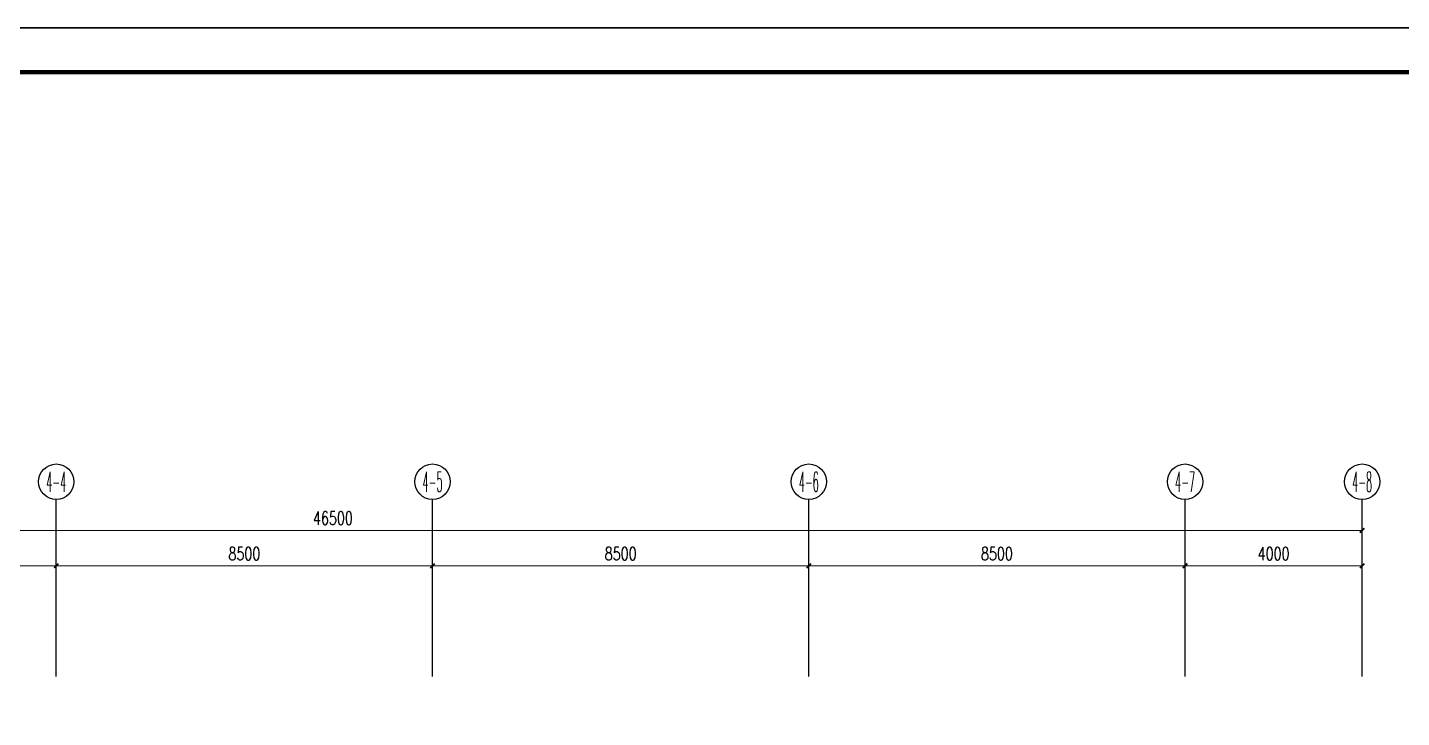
# Model space of a CAD drawing. Extents: x -124594 to 516503, y -3148 to 203159.
# Drawn here: x 285708 to 316747, y 43552 to 59137 of the extents above; entities that cross this region are included whole.
import ezdxf
from ezdxf.enums import TextEntityAlignment as Align

# ---------------------------------------------------------------- set-up
doc = ezdxf.new("R2010")
doc.units = 0
doc.header["$LTSCALE"] = 1000
doc.header["$MEASUREMENT"] = 0
for name, color, linetype in [('AXIS', 3, 'Continuous'), ('AXIS_TEXT', 7, 'Continuous'), ('PUB_TITLE', 4, 'Continuous'), ('打印框线', 7, 'Continuous'), ('标准打印框线2025-06-19-05-44', 7, 'Continuous')]:
    doc.layers.add(name, color=color, linetype=linetype)
doc.layers.add('建筑底图', color=8, linetype='Continuous', lineweight=5)
doc.styles.add('_TCH_AXIS', font='COMPLEX', dxfattribs={"bigfont": 'GBCBIG'})
doc.styles.add('_TCH_DIM_T3', font='SIMPLEX', dxfattribs={"width": 0.705882, "bigfont": 'GBCBIG'})
doc.styles.add('COMPLEX', font='COMPLEX')
doc.dimstyles.new('_TCH_ARCH&&100', dxfattribs={"dimtxt": 297.5, "dimasz": 100, "dimexe": 250, "dimexo": 300, "dimgap": 126.25, "dimtad": 1, "dimdec": 0, "dimzin": 0, "dimdsep": 46, "dimtxsty": '_TCH_DIM_T3', "dimblk": 'ARCHTICK', "dimcen": 0.09, "dimclrt": 7, "dimazin": 2, "dimtfac": 1, "dimtdec": 0, "dimtix": 1, "dimtmove": 2, "dimatfit": 3, "dimfxl": 1, "dimtolj": 1, "dimtzin": 0, "dimarcsym": 0})

# ---------------------------------------------------------------- blocks, each defined once
blk = doc.blocks.new('_AXISO')
blk.add_circle((0, 0), 0.5)
at = {"layer": 'AXIS_TEXT', "style": 'COMPLEX', "width": 1.041667}
blk.add_attdef('A', text='', height=0.56, dxfattribs=at).set_placement((-0.25, -0.28), (0.25, -0.28), align=Align.FIT)
blk = doc.blocks.new('_ArchTick')
at = {"color": 0, "linetype": 'ByBlock', "const_width": 0.4}
blk.add_lwpolyline([(-0.5, -0.5), (0.5, 0.5)], dxfattribs=at)
blk = doc.blocks.new('*D224')
at = {"layer": 'AXIS', "color": 0, "lineweight": -2, "transparency": 16777216}
for p, q in [((269358, 121430), (269358, 124680)), ((315858, 121430), (315858, 124680)), ((269358, 124430), (315858, 124430))]:
    blk.add_line(p, q, dxfattribs=at)
at = {"layer": 'Defpoints', "color": 0, "transparency": 16777216}
for p in [(315858, 124430), (269358, 121130), (315858, 121130)]:
    blk.add_point(p, dxfattribs=at)
at = {"layer": 'AXIS', "color": 0, "lineweight": -2, "transparency": 16777216, "xscale": 100, "yscale": 100, "zscale": 100, "rotation": 180}
blk.add_blockref('_ArchTick', (269358, 124430), dxfattribs=at)
at = {"layer": 'AXIS', "color": 0, "lineweight": -2, "transparency": 16777216, "xscale": 100, "yscale": 100, "zscale": 100}
blk.add_blockref('_ArchTick', (315858, 124430), dxfattribs=at)
at = {"layer": 'AXIS', "color": 7, "transparency": 16777216, "insert": (292608, 124705), "char_height": 297.5, "attachment_point": 5, "style": '_TCH_DIM_T3'}
blk.add_mtext('\\A1;46500', dxfattribs=at)
blk = doc.blocks.new('*D225')
at = {"layer": 'AXIS', "color": 0, "lineweight": -2, "transparency": 16777216}
for p, q in [((311858, 121430), (311858, 123880)), ((315858, 121430), (315858, 123880)), ((311858, 123630), (315858, 123630))]:
    blk.add_line(p, q, dxfattribs=at)
at = {"layer": 'Defpoints', "color": 0, "transparency": 16777216}
for p in [(315858, 123630), (311858, 121130), (315858, 121130)]:
    blk.add_point(p, dxfattribs=at)
at = {"layer": 'AXIS', "color": 0, "lineweight": -2, "transparency": 16777216, "xscale": 100, "yscale": 100, "zscale": 100, "rotation": 180}
blk.add_blockref('_ArchTick', (311858, 123630), dxfattribs=at)
at = {"layer": 'AXIS', "color": 0, "lineweight": -2, "transparency": 16777216, "xscale": 100, "yscale": 100, "zscale": 100}
blk.add_blockref('_ArchTick', (315858, 123630), dxfattribs=at)
at = {"layer": 'AXIS', "color": 7, "transparency": 16777216, "insert": (313858, 123905), "char_height": 297.5, "attachment_point": 5, "style": '_TCH_DIM_T3'}
blk.add_mtext('\\A1;4000', dxfattribs=at)
blk = doc.blocks.new('*D226')
at = {"layer": 'AXIS', "color": 0, "lineweight": -2, "transparency": 16777216}
for p, q in [((303358, 121430), (303358, 123880)), ((311858, 121430), (311858, 123880)), ((303358, 123630), (311858, 123630))]:
    blk.add_line(p, q, dxfattribs=at)
at = {"layer": 'Defpoints', "color": 0, "transparency": 16777216}
for p in [(311858, 123630), (303358, 121130), (311858, 121130)]:
    blk.add_point(p, dxfattribs=at)
at = {"layer": 'AXIS', "color": 0, "lineweight": -2, "transparency": 16777216, "xscale": 100, "yscale": 100, "zscale": 100, "rotation": 180}
blk.add_blockref('_ArchTick', (303358, 123630), dxfattribs=at)
at = {"layer": 'AXIS', "color": 0, "lineweight": -2, "transparency": 16777216, "xscale": 100, "yscale": 100, "zscale": 100}
blk.add_blockref('_ArchTick', (311858, 123630), dxfattribs=at)
at = {"layer": 'AXIS', "color": 7, "transparency": 16777216, "insert": (307608, 123905), "char_height": 297.5, "attachment_point": 5, "style": '_TCH_DIM_T3'}
blk.add_mtext('\\A1;8500', dxfattribs=at)
blk = doc.blocks.new('*D227')
at = {"layer": 'AXIS', "color": 0, "lineweight": -2, "transparency": 16777216}
for p, q in [((294858, 121430), (294858, 123880)), ((303358, 121430), (303358, 123880)), ((294858, 123630), (303358, 123630))]:
    blk.add_line(p, q, dxfattribs=at)
at = {"layer": 'Defpoints', "color": 0, "transparency": 16777216}
for p in [(303358, 123630), (294858, 121130), (303358, 121130)]:
    blk.add_point(p, dxfattribs=at)
at = {"layer": 'AXIS', "color": 0, "lineweight": -2, "transparency": 16777216, "xscale": 100, "yscale": 100, "zscale": 100, "rotation": 180}
blk.add_blockref('_ArchTick', (294858, 123630), dxfattribs=at)
at = {"layer": 'AXIS', "color": 0, "lineweight": -2, "transparency": 16777216, "xscale": 100, "yscale": 100, "zscale": 100}
blk.add_blockref('_ArchTick', (303358, 123630), dxfattribs=at)
at = {"layer": 'AXIS', "color": 7, "transparency": 16777216, "insert": (299108, 123905), "char_height": 297.5, "attachment_point": 5, "style": '_TCH_DIM_T3'}
blk.add_mtext('\\A1;8500', dxfattribs=at)
blk = doc.blocks.new('*D228')
at = {"layer": 'AXIS', "color": 0, "lineweight": -2, "transparency": 16777216}
for p, q in [((286358, 121430), (286358, 123880)), ((294858, 121430), (294858, 123880)), ((286358, 123630), (294858, 123630))]:
    blk.add_line(p, q, dxfattribs=at)
at = {"layer": 'Defpoints', "color": 0, "transparency": 16777216}
for p in [(294858, 123630), (286358, 121130), (294858, 121130)]:
    blk.add_point(p, dxfattribs=at)
at = {"layer": 'AXIS', "color": 0, "lineweight": -2, "transparency": 16777216, "xscale": 100, "yscale": 100, "zscale": 100, "rotation": 180}
blk.add_blockref('_ArchTick', (286358, 123630), dxfattribs=at)
at = {"layer": 'AXIS', "color": 0, "lineweight": -2, "transparency": 16777216, "xscale": 100, "yscale": 100, "zscale": 100}
blk.add_blockref('_ArchTick', (294858, 123630), dxfattribs=at)
at = {"layer": 'AXIS', "color": 7, "transparency": 16777216, "insert": (290608, 123905), "char_height": 297.5, "attachment_point": 5, "style": '_TCH_DIM_T3'}
blk.add_mtext('\\A1;8500', dxfattribs=at)
blk = doc.blocks.new('*D229')
at = {"layer": 'AXIS', "color": 0, "lineweight": -2, "transparency": 16777216}
for p, q in [((277858, 121430), (277858, 123880)), ((286358, 121430), (286358, 123880)), ((277858, 123630), (286358, 123630))]:
    blk.add_line(p, q, dxfattribs=at)
at = {"layer": 'Defpoints', "color": 0, "transparency": 16777216}
for p in [(286358, 123630), (277858, 121130), (286358, 121130)]:
    blk.add_point(p, dxfattribs=at)
at = {"layer": 'AXIS', "color": 0, "lineweight": -2, "transparency": 16777216, "xscale": 100, "yscale": 100, "zscale": 100, "rotation": 180}
blk.add_blockref('_ArchTick', (277858, 123630), dxfattribs=at)
at = {"layer": 'AXIS', "color": 0, "lineweight": -2, "transparency": 16777216, "xscale": 100, "yscale": 100, "zscale": 100}
blk.add_blockref('_ArchTick', (286358, 123630), dxfattribs=at)
at = {"layer": 'AXIS', "color": 7, "transparency": 16777216, "insert": (282108, 123905), "char_height": 297.5, "attachment_point": 5, "style": '_TCH_DIM_T3'}
blk.add_mtext('\\A1;8500', dxfattribs=at)
blk = doc.blocks.new('HASGGEWS')
at = {"layer": 'AXIS', "color": 8}
for p, q in [((286358.3, 121129.9), (286358.3, 125129.9)), ((294858.3, 121129.9), (294858.3, 125129.9)), ((303358.3, 121129.9), (303358.3, 125129.9)), ((311858.3, 121129.9), (311858.3, 125129.9)), ((315858.3, 121129.9), (315858.3, 125129.9))]:
    blk.add_line(p, q, dxfattribs=at)
ref = blk.add_blockref('_AXISO', (286358.3, 125529.9), dxfattribs=dict(at, xscale=800, yscale=800, zscale=800))
ref.add_attrib('A', '4-4', dxfattribs={"layer": 'AXIS_TEXT', "color": 8, "height": 452.55, "style": '_TCH_AXIS', "width": 0.333333}).set_placement((286132.1, 125303.6), (286584.6, 125303.6), align=Align.FIT)
ref = blk.add_blockref('_AXISO', (294858.3, 125529.9), dxfattribs=dict(at, xscale=800, yscale=800, zscale=800))
ref.add_attrib('A', '4-5', dxfattribs={"layer": 'AXIS_TEXT', "color": 8, "height": 452.55, "style": '_TCH_AXIS', "width": 0.344262}).set_placement((294632.1, 125303.6), (295084.6, 125303.6), align=Align.FIT)
ref = blk.add_blockref('_AXISO', (303358.3, 125529.9), dxfattribs=dict(at, xscale=800, yscale=800, zscale=800))
ref.add_attrib('A', '4-6', dxfattribs={"layer": 'AXIS_TEXT', "color": 8, "height": 452.55, "style": '_TCH_AXIS', "width": 0.344262}).set_placement((303132.1, 125303.6), (303584.6, 125303.6), align=Align.FIT)
ref = blk.add_blockref('_AXISO', (311858.3, 125529.9), dxfattribs=dict(at, xscale=800, yscale=800, zscale=800))
ref.add_attrib('A', '4-7', dxfattribs={"layer": 'AXIS_TEXT', "color": 8, "height": 452.55, "style": '_TCH_AXIS', "width": 0.344262}).set_placement((311632.1, 125303.6), (312084.6, 125303.6), align=Align.FIT)
ref = blk.add_blockref('_AXISO', (315858.3, 125529.9), dxfattribs=dict(at, xscale=800, yscale=800, zscale=800))
ref.add_attrib('A', '4-8', dxfattribs={"layer": 'AXIS_TEXT', "color": 8, "height": 452.55, "style": '_TCH_AXIS', "width": 0.344262}).set_placement((315632.1, 125303.6), (316084.6, 125303.6), align=Align.FIT)
for p1, p2, distance, picture, middle in [((269358.3, 121129.9), (315858.3, 121129.9), 3300, '*D224', (292608.3, 124704.9)), ((277858.3, 121129.9), (286358.3, 121129.9), 2500, '*D229', (282108.3, 123904.9)), ((286358.3, 121129.9), (294858.3, 121129.9), 2500, '*D228', (290608.3, 123904.9)), ((294858.3, 121129.9), (303358.3, 121129.9), 2500, '*D227', (299108.3, 123904.9)), ((303358.3, 121129.9), (311858.3, 121129.9), 2500, '*D226', (307608.3, 123904.9)), ((311858.3, 121129.9), (315858.3, 121129.9), 2500, '*D225', (313858.3, 123904.9))]:
    dim = blk.add_aligned_dim(p1=p1, p2=p2, distance=distance, dimstyle='_TCH_ARCH&&100', dxfattribs=at)
    dim.commit()
    dim.dimension.update_dxf_attribs({"geometry": picture, "text_midpoint": middle})

msp = doc.modelspace()

# ---------------------------------------------------------------- linework, layer by layer
at = {"layer": 'PUB_TITLE'}
msp.add_lwpolyline([(249590, -273), (333690, -273), (333690, 59127), (249590, 59127)], close=True, dxfattribs=at)
at = {"layer": 'PUB_TITLE', "const_width": 100}
msp.add_lwpolyline([(252090, 727), (332690, 727), (332690, 58127), (252090, 58127)], close=True, dxfattribs=at)
at = {"layer": '打印框线'}
msp.add_lwpolyline([(249590, -273), (249590, 59127), (333690, 59127), (333690, -273)], close=True, dxfattribs=at)
at = {"layer": '标准打印框线2025-06-19-05-44', "const_width": 20}
msp.add_lwpolyline([(249590, -273), (333690, -273), (333690, 59127), (249590, 59127)], close=True, dxfattribs=at)

# ---------------------------------------------------------------- block references
at = {"layer": '建筑底图'}
msp.add_blockref('HASGGEWS', (0, -76652), dxfattribs=at)

doc.saveas('drawing.dxf')
